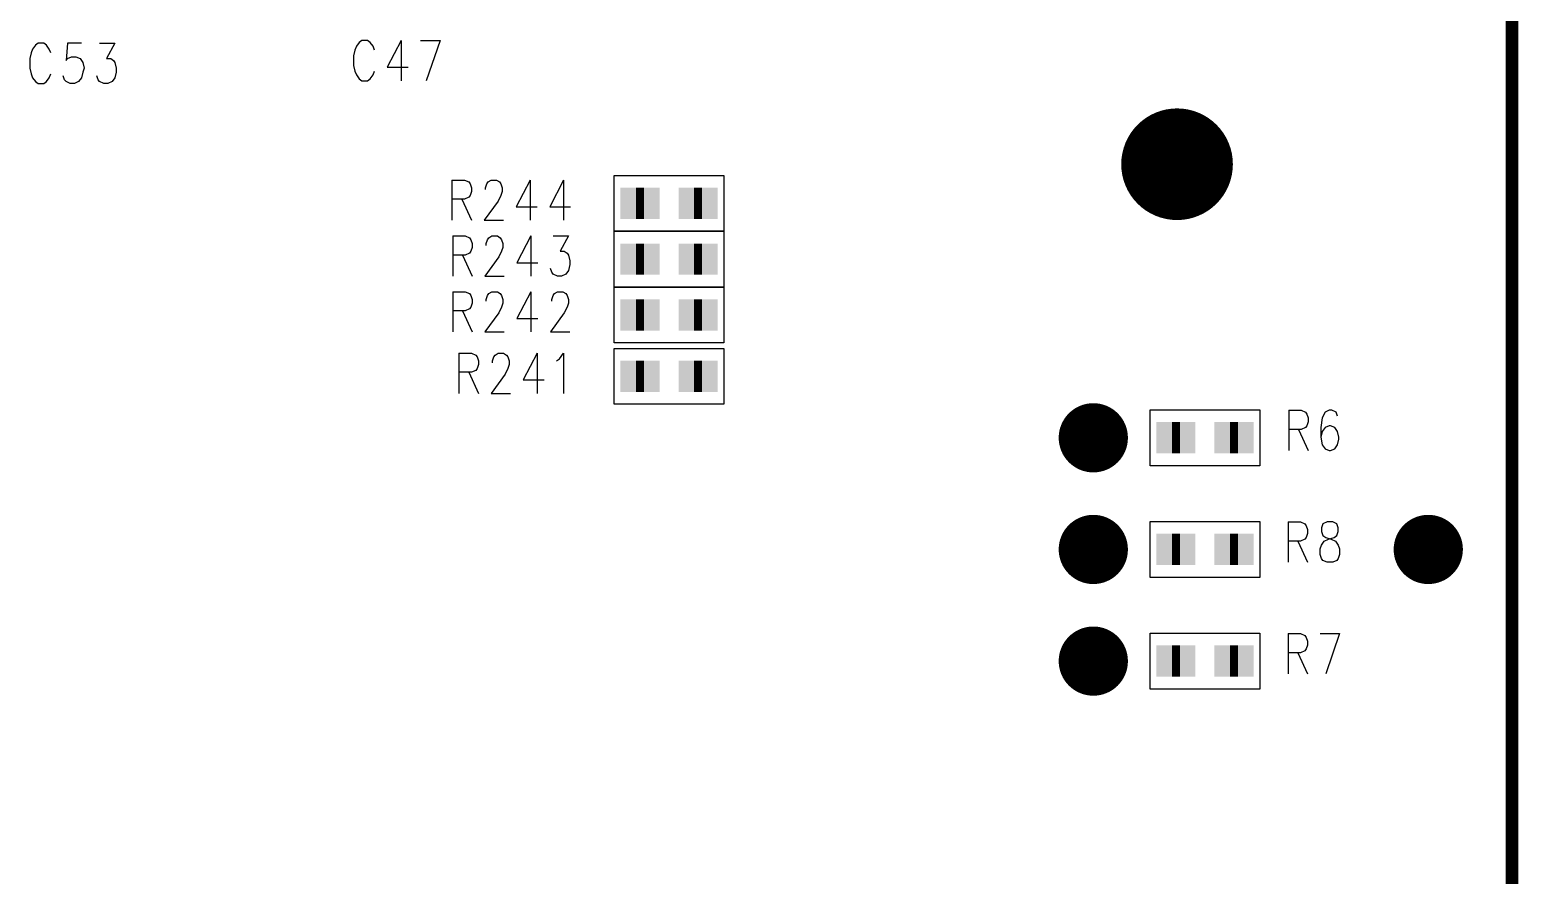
# Model space of a CAD drawing. Extents: x 12040 to 27945, y 10799 to 21199.
# Drawn here: x 19482 to 20816, y 15319 to 16076 of the extents above; entities that cross this region are included whole.
import ezdxf

# ---------------------------------------------------------------- set-up
doc = ezdxf.new("R2010")
doc.units = 0
doc.header["$MEASUREMENT"] = 0
doc.layers.add('ASSYDWGBOT_PHO', color=7, linetype='Continuous')

msp = doc.modelspace()

# ---------------------------------------------------------------- linework, layer by layer
at = {"layer": 'ASSYDWGBOT_PHO'}
for points, const_width in [([(20809.999, 13390.63), (20809.999, 20720.631)], 11.11), ([(20032.499, 15920.63), (20025.499, 15920.63)], 28), ([(20032.499, 15920.63), (20025.499, 15920.63)], 28), ([(20084.499, 15920.63), (20077.499, 15920.63)], 28), ([(20084.499, 15920.63), (20077.499, 15920.63)], 28), ([(20032.499, 15870.63), (20025.499, 15870.63)], 28), ([(20032.499, 15870.63), (20025.499, 15870.63)], 28), ([(20084.499, 15870.63), (20077.499, 15870.63)], 28), ([(20084.499, 15870.63), (20077.499, 15870.63)], 28), ([(20032.499, 15820.63), (20025.499, 15820.63)], 28), ([(20032.499, 15820.63), (20025.499, 15820.63)], 28), ([(20084.499, 15820.63), (20077.499, 15820.63)], 28), ([(20084.499, 15820.63), (20077.499, 15820.63)], 28), ([(20032.499, 15765.63), (20025.499, 15765.63)], 28), ([(20032.499, 15765.63), (20025.499, 15765.63)], 28), ([(20084.499, 15765.63), (20077.499, 15765.63)], 28), ([(20084.499, 15765.63), (20077.499, 15765.63)], 28), ([(20505.501, 15710.63), (20512.501, 15710.63)], 28), ([(20505.501, 15710.63), (20512.501, 15710.63)], 28), ([(20557.501, 15710.63), (20564.501, 15710.63)], 28), ([(20557.501, 15710.63), (20564.501, 15710.63)], 28), ([(20505.501, 15610.63), (20512.501, 15610.63)], 28), ([(20505.501, 15610.63), (20512.501, 15610.63)], 28), ([(20557.501, 15610.63), (20564.501, 15610.63)], 28), ([(20557.501, 15610.63), (20564.501, 15610.63)], 28), ([(20505.501, 15510.63), (20512.501, 15510.63)], 28), ([(20505.501, 15510.63), (20512.501, 15510.63)], 28), ([(20557.501, 15510.63), (20564.501, 15510.63)], 28), ([(20557.501, 15510.63), (20564.501, 15510.63)], 28)]:
    msp.add_lwpolyline(points, dxfattribs=dict(at, const_width=const_width))
for points in [[(19490, 16063.98), (19487.499, 16062.269)], [(19495.001, 16063.98), (19490, 16063.98)], [(19497.499, 16062.269), (19495.001, 16063.98)], [(19516.251, 16063.98), (19514.999, 16048.519)], [(19528.749, 16063.98), (19516.251, 16063.98)], [(19545, 16063.98), (19558.75, 16063.98)], [(19558.75, 16063.98), (19551.25, 16050.23)], [(19777.5, 16064.77), (19775, 16061.331)], [(19780.001, 16066.481), (19777.5, 16064.77)], [(19785, 16066.481), (19780.001, 16066.481)], [(19787.5, 16064.77), (19785, 16066.481)], [(19790.001, 16061.331), (19787.5, 16064.77)], [(19815.001, 16066.481), (19802.5, 16042.419)], [(19815.001, 16066.481), (19815.001, 16030.39)], [(19832.5, 16066.481), (19850, 16066.481)], [(19850, 16066.481), (19837.5, 16030.39)], [(19483.749, 16055.389), (19482.5, 16050.23)], [(19482.5, 16050.23), (19482.5, 16041.639)], [(19485.001, 16058.83), (19483.749, 16055.389)], [(19487.499, 16062.269), (19485.001, 16058.83)], [(19500, 16058.83), (19497.499, 16062.269)], [(19501.249, 16055.389), (19500, 16058.83)], [(19514.999, 16048.519), (19516.251, 16050.23)], [(19516.251, 16050.23), (19520, 16051.95)], [(19520, 16051.95), (19523.75, 16051.95)], [(19523.75, 16051.95), (19527.5, 16050.23)], [(19527.5, 16050.23), (19530.001, 16046.801)], [(19551.25, 16050.23), (19555, 16050.23)], [(19555, 16050.23), (19557.501, 16048.519)], [(19773.75, 16057.89), (19772.499, 16052.731)], [(19772.499, 16052.731), (19772.499, 16044.14)], [(19775, 16061.331), (19773.75, 16057.89)], [(19791.25, 16057.89), (19790.001, 16061.331)], [(19482.5, 16041.639), (19483.749, 16036.48)], [(19530.001, 16038.2), (19528.749, 16033.051)], [(19530.001, 16046.801), (19531.25, 16041.639)], [(19531.25, 16041.639), (19530.001, 16038.2)], [(19557.501, 16048.519), (19558.75, 16046.801)], [(19558.75, 16046.801), (19559.999, 16041.639)], [(19559.999, 16038.2), (19558.75, 16033.051)], [(19559.999, 16041.639), (19559.999, 16038.2)], [(19772.499, 16044.14), (19773.75, 16038.98)], [(19773.75, 16038.98), (19775, 16035.549)], [(19790.001, 16035.549), (19791.25, 16038.98)], [(19802.5, 16042.419), (19821.251, 16042.419)], [(19483.749, 16036.48), (19485.001, 16033.051)], [(19485.001, 16033.051), (19487.499, 16029.61)], [(19487.499, 16029.61), (19490, 16027.889)], [(19490, 16027.889), (19495.001, 16027.889)], [(19495.001, 16027.889), (19497.499, 16029.61)], [(19497.499, 16029.61), (19500, 16033.051)], [(19500, 16033.051), (19501.249, 16036.48)], [(19513.75, 16031.33), (19512.501, 16034.769)], [(19514.999, 16029.61), (19513.75, 16031.33)], [(19518.749, 16027.889), (19514.999, 16029.61)], [(19522.499, 16027.889), (19518.749, 16027.889)], [(19526.251, 16029.61), (19522.499, 16027.889)], [(19528.749, 16033.051), (19526.251, 16029.61)], [(19543.751, 16031.33), (19542.5, 16034.769)], [(19545, 16029.61), (19543.751, 16031.33)], [(19548.75, 16027.889), (19545, 16029.61)], [(19552.5, 16027.889), (19548.75, 16027.889)], [(19556.25, 16029.61), (19552.5, 16027.889)], [(19558.75, 16033.051), (19556.25, 16029.61)], [(19775, 16035.549), (19777.5, 16032.11)], [(19777.5, 16032.11), (19780.001, 16030.39)], [(19780.001, 16030.39), (19785, 16030.39)], [(19785, 16030.39), (19787.5, 16032.11)], [(19787.5, 16032.11), (19790.001, 16035.549)], [(20005.791, 15895.63), (20005.791, 15945.63)], [(20005.791, 15945.63), (20104.21, 15945.63)], [(20104.21, 15945.63), (20104.21, 15895.63)], [(19860.63, 15941.48), (19860.63, 15905.39)], [(19860.63, 15941.48), (19871.88, 15941.48)], [(19871.88, 15941.48), (19875.629, 15939.77)], [(19875.629, 15939.77), (19876.881, 15938.05)], [(19876.881, 15938.05), (19878.13, 15934.61)], [(19878.13, 15931.17), (19876.881, 15927.73)], [(19878.13, 15934.61), (19878.13, 15931.17)], [(19890.631, 15934.61), (19891.88, 15938.05)], [(19890.631, 15932.89), (19890.631, 15934.61)], [(19891.88, 15938.05), (19893.129, 15939.77)], [(19893.129, 15939.77), (19895.63, 15941.48)], [(19895.63, 15941.48), (19900.631, 15941.48)], [(19900.631, 15941.48), (19903.13, 15939.77)], [(19903.13, 15939.77), (19904.381, 15938.05)], [(19904.381, 15938.05), (19905.63, 15934.61)], [(19905.63, 15931.17), (19904.381, 15927.73)], [(19905.63, 15934.61), (19905.63, 15931.17)], [(19930.63, 15941.48), (19918.131, 15917.42)], [(19930.63, 15941.48), (19930.63, 15905.39)], [(19960.63, 15941.48), (19948.13, 15917.42)], [(19960.63, 15941.48), (19960.63, 15905.39)], [(19871.88, 15924.3), (19860.63, 15924.3)], [(19869.381, 15924.3), (19878.13, 15905.39)], [(19875.629, 15926.02), (19871.88, 15924.3)], [(19876.881, 15927.73), (19875.629, 15926.02)], [(19901.88, 15922.58), (19889.38, 15905.39)], [(19904.381, 15927.73), (19901.88, 15922.58)], [(19918.131, 15917.42), (19936.88, 15917.42)], [(19948.13, 15917.42), (19966.881, 15917.42)], [(19889.38, 15905.39), (19906.879, 15905.39)], [(19861.25, 15891.48), (19861.25, 15855.39)], [(19861.25, 15891.48), (19872.499, 15891.48)], [(19872.499, 15891.48), (19876.249, 15889.77)], [(19893.749, 15889.77), (19896.25, 15891.48)], [(19896.25, 15891.48), (19901.251, 15891.48)], [(19901.251, 15891.48), (19903.749, 15889.77)], [(19931.25, 15891.48), (19918.751, 15867.42)], [(19931.25, 15891.48), (19931.25, 15855.39)], [(19951.25, 15891.48), (19965, 15891.48)], [(19965, 15891.48), (19957.5, 15877.73)], [(20005.791, 15845.63), (20005.791, 15895.63)], [(20005.791, 15895.63), (20104.21, 15895.63)], [(20104.21, 15895.63), (20005.791, 15895.63)], [(20104.21, 15895.63), (20104.21, 15845.63)], [(19876.249, 15889.77), (19877.501, 15888.05)], [(19877.501, 15877.73), (19876.249, 15876.02)], [(19877.501, 15888.05), (19878.75, 15884.61)], [(19878.75, 15881.17), (19877.501, 15877.73)], [(19878.75, 15884.61), (19878.75, 15881.17)], [(19891.251, 15884.61), (19892.5, 15888.05)], [(19891.251, 15882.89), (19891.251, 15884.61)], [(19892.5, 15888.05), (19893.749, 15889.77)], [(19905.001, 15877.73), (19902.5, 15872.58)], [(19903.749, 15889.77), (19905.001, 15888.05)], [(19905.001, 15888.05), (19906.25, 15884.61)], [(19906.25, 15881.17), (19905.001, 15877.73)], [(19906.25, 15884.61), (19906.25, 15881.17)], [(19957.5, 15877.73), (19961.25, 15877.73)], [(19961.25, 15877.73), (19963.751, 15876.02)], [(19872.499, 15874.3), (19861.25, 15874.3)], [(19870.001, 15874.3), (19878.75, 15855.39)], [(19876.249, 15876.02), (19872.499, 15874.3)], [(19902.5, 15872.58), (19889.999, 15855.39)], [(19918.751, 15867.42), (19937.5, 15867.42)], [(19963.751, 15876.02), (19965, 15874.3)], [(19965, 15874.3), (19966.249, 15869.14)], [(19966.249, 15865.7), (19965, 15860.55)], [(19966.249, 15869.14), (19966.249, 15865.7)], [(19889.999, 15855.39), (19907.499, 15855.39)], [(19950.001, 15858.83), (19948.75, 15862.27)], [(19951.25, 15857.11), (19950.001, 15858.83)], [(19955, 15855.39), (19951.25, 15857.11)], [(19958.75, 15855.39), (19955, 15855.39)], [(19962.5, 15857.11), (19958.75, 15855.39)], [(19965, 15860.55), (19962.5, 15857.11)], [(19861.25, 15841.48), (19861.25, 15805.39)], [(19861.25, 15841.48), (19872.499, 15841.48)], [(19872.499, 15841.48), (19876.249, 15839.77)], [(19876.249, 15839.77), (19877.501, 15838.05)], [(19877.501, 15838.05), (19878.75, 15834.61)], [(19891.251, 15834.61), (19892.5, 15838.05)], [(19892.5, 15838.05), (19893.749, 15839.77)], [(19893.749, 15839.77), (19896.25, 15841.48)], [(19896.25, 15841.48), (19901.251, 15841.48)], [(19901.251, 15841.48), (19903.749, 15839.77)], [(19903.749, 15839.77), (19905.001, 15838.05)], [(19905.001, 15838.05), (19906.25, 15834.61)], [(19931.25, 15841.48), (19918.751, 15817.42)], [(19931.25, 15841.48), (19931.25, 15805.39)], [(19950.001, 15834.61), (19951.25, 15838.05)], [(19951.25, 15838.05), (19952.499, 15839.77)], [(19952.499, 15839.77), (19955, 15841.48)], [(19955, 15841.48), (19959.999, 15841.48)], [(19959.999, 15841.48), (19962.5, 15839.77)], [(19962.5, 15839.77), (19963.751, 15838.05)], [(19963.751, 15838.05), (19965, 15834.61)], [(20005.791, 15795.63), (20005.791, 15845.63)], [(20005.791, 15845.63), (20104.21, 15845.63)], [(20104.21, 15845.63), (20005.791, 15845.63)], [(20104.21, 15845.63), (20104.21, 15795.63)], [(19872.499, 15824.3), (19861.25, 15824.3)], [(19870.001, 15824.3), (19878.75, 15805.39)], [(19876.249, 15826.02), (19872.499, 15824.3)], [(19877.501, 15827.73), (19876.249, 15826.02)], [(19878.75, 15831.17), (19877.501, 15827.73)], [(19878.75, 15834.61), (19878.75, 15831.17)], [(19891.251, 15832.89), (19891.251, 15834.61)], [(19905.001, 15827.73), (19902.5, 15822.58)], [(19906.25, 15831.17), (19905.001, 15827.73)], [(19906.25, 15834.61), (19906.25, 15831.17)], [(19950.001, 15832.89), (19950.001, 15834.61)], [(19963.751, 15827.73), (19961.25, 15822.58)], [(19965, 15831.17), (19963.751, 15827.73)], [(19965, 15834.61), (19965, 15831.17)], [(19902.5, 15822.58), (19889.999, 15805.39)], [(19918.751, 15817.42), (19937.5, 15817.42)], [(19961.25, 15822.58), (19948.75, 15805.39)], [(19889.999, 15805.39), (19907.499, 15805.39)], [(19948.75, 15805.39), (19966.249, 15805.39)], [(19866.88, 15786.48), (19866.88, 15750.39)], [(19866.88, 15786.48), (19878.13, 15786.48)], [(19878.13, 15786.48), (19881.88, 15784.77)], [(19881.88, 15784.77), (19883.129, 15783.05)], [(19898.13, 15783.05), (19899.38, 15784.77)], [(19899.38, 15784.77), (19901.88, 15786.48)], [(19901.88, 15786.48), (19906.879, 15786.48)], [(19906.879, 15786.48), (19909.38, 15784.77)], [(19909.38, 15784.77), (19910.629, 15783.05)], [(19936.88, 15786.48), (19924.379, 15762.42)], [(19936.88, 15786.48), (19936.88, 15750.39)], [(19956.881, 15781.33), (19960.63, 15786.48)], [(19960.63, 15786.48), (19960.63, 15750.39)], [(20104.21, 15795.63), (20005.791, 15795.63)], [(20005.791, 15740.63), (20005.791, 15790.63)], [(20005.791, 15790.63), (20104.21, 15790.63)], [(20104.21, 15790.63), (20104.21, 15740.63)], [(19881.88, 15771.02), (19878.13, 15769.3)], [(19883.129, 15772.73), (19881.88, 15771.02)], [(19883.129, 15783.05), (19884.38, 15779.61)], [(19884.38, 15776.17), (19883.129, 15772.73)], [(19884.38, 15779.61), (19884.38, 15776.17)], [(19896.879, 15779.61), (19898.13, 15783.05)], [(19896.879, 15777.89), (19896.879, 15779.61)], [(19910.629, 15772.73), (19908.131, 15767.58)], [(19910.629, 15783.05), (19911.88, 15779.61)], [(19911.88, 15776.17), (19910.629, 15772.73)], [(19911.88, 15779.61), (19911.88, 15776.17)], [(19954.38, 15779.61), (19956.881, 15781.33)], [(19878.13, 15769.3), (19866.88, 15769.3)], [(19875.629, 15769.3), (19884.38, 15750.39)], [(19908.131, 15767.58), (19895.63, 15750.39)], [(19924.379, 15762.42), (19943.13, 15762.42)], [(19895.63, 15750.39), (19913.13, 15750.39)], [(20104.21, 15740.63), (20005.791, 15740.63)], [(20485.79, 15735.63), (20584.209, 15735.63)], [(20485.79, 15685.63), (20485.79, 15735.63)], [(20584.209, 15735.63), (20584.209, 15685.63)], [(20610.001, 15735.23), (20610.001, 15699.14)], [(20610.001, 15735.23), (20621.25, 15735.23)], [(20621.25, 15735.23), (20625, 15733.52)], [(20625, 15733.52), (20626.249, 15731.8)], [(20626.249, 15731.8), (20627.501, 15728.36)], [(20642.5, 15733.52), (20639.999, 15728.36)], [(20646.25, 15735.23), (20642.5, 15733.52)], [(20648.75, 15735.23), (20646.25, 15735.23)], [(20652.5, 15733.52), (20648.75, 15735.23)], [(20653.749, 15730.08), (20652.5, 15733.52)], [(20621.25, 15718.05), (20610.001, 15718.05)], [(20618.75, 15718.05), (20627.501, 15699.14)], [(20625, 15719.77), (20621.25, 15718.05)], [(20626.249, 15721.48), (20625, 15719.77)], [(20627.501, 15724.92), (20626.249, 15721.48)], [(20627.501, 15728.36), (20627.501, 15724.92)], [(20639.999, 15728.36), (20638.75, 15719.77)], [(20638.75, 15719.77), (20638.75, 15711.17)], [(20642.5, 15719.77), (20639.999, 15716.33)], [(20646.25, 15721.48), (20642.5, 15719.77)], [(20647.499, 15721.48), (20646.25, 15721.48)], [(20651.251, 15719.77), (20647.499, 15721.48)], [(20653.749, 15716.33), (20651.251, 15719.77)], [(20639.999, 15716.33), (20638.75, 15711.17)], [(20638.75, 15711.17), (20639.999, 15704.3)], [(20639.999, 15704.3), (20642.5, 15700.86)], [(20651.251, 15700.86), (20653.749, 15704.3)], [(20655.001, 15711.17), (20653.749, 15716.33)], [(20653.749, 15704.3), (20655.001, 15709.45)], [(20655.001, 15709.45), (20655.001, 15711.17)], [(20642.5, 15700.86), (20646.25, 15699.14)], [(20646.25, 15699.14), (20647.499, 15699.14)], [(20647.499, 15699.14), (20651.251, 15700.86)], [(20584.209, 15685.63), (20485.79, 15685.63)], [(20485.79, 15635.63), (20584.209, 15635.63)], [(20485.79, 15585.63), (20485.79, 15635.63)], [(20584.209, 15635.63), (20584.209, 15585.63)], [(20609.381, 15635.23), (20609.381, 15599.14)], [(20609.381, 15635.23), (20620.63, 15635.23)], [(20620.63, 15635.23), (20624.38, 15633.52)], [(20624.38, 15633.52), (20625.629, 15631.8)], [(20625.629, 15631.8), (20626.881, 15628.36)], [(20626.881, 15624.92), (20625.629, 15621.48)], [(20626.881, 15628.36), (20626.881, 15624.92)], [(20640.631, 15633.52), (20639.38, 15630.08)], [(20639.38, 15630.08), (20639.38, 15626.64)], [(20639.38, 15626.64), (20640.631, 15623.2)], [(20644.381, 15635.23), (20640.631, 15633.52)], [(20649.38, 15635.23), (20644.381, 15635.23)], [(20653.13, 15633.52), (20649.38, 15635.23)], [(20654.381, 15630.08), (20653.13, 15633.52)], [(20653.13, 15623.2), (20654.381, 15626.64)], [(20654.381, 15626.64), (20654.381, 15630.08)], [(20620.63, 15618.05), (20609.381, 15618.05)], [(20618.13, 15618.05), (20626.881, 15599.14)], [(20624.38, 15619.77), (20620.63, 15618.05)], [(20625.629, 15621.48), (20624.38, 15619.77)], [(20638.13, 15611.17), (20639.38, 15614.61)], [(20638.13, 15606.02), (20638.13, 15611.17)], [(20639.38, 15614.61), (20641.88, 15618.05)], [(20640.631, 15623.2), (20643.129, 15621.48)], [(20641.88, 15618.05), (20645.63, 15619.77)], [(20643.129, 15621.48), (20648.13, 15619.77)], [(20645.63, 15619.77), (20650.631, 15621.48)], [(20648.13, 15619.77), (20651.88, 15618.05)], [(20650.631, 15621.48), (20653.13, 15623.2)], [(20651.88, 15618.05), (20654.381, 15614.61)], [(20654.381, 15614.61), (20655.63, 15611.17)], [(20655.63, 15611.17), (20655.63, 15606.02)], [(20639.38, 15602.58), (20638.13, 15606.02)], [(20640.631, 15600.86), (20639.38, 15602.58)], [(20644.381, 15599.14), (20640.631, 15600.86)], [(20649.38, 15599.14), (20644.381, 15599.14)], [(20653.13, 15600.86), (20649.38, 15599.14)], [(20654.381, 15602.58), (20653.13, 15600.86)], [(20655.63, 15606.02), (20654.381, 15602.58)], [(20584.209, 15585.63), (20485.79, 15585.63)], [(20485.79, 15535.63), (20584.209, 15535.63)], [(20485.79, 15485.63), (20485.79, 15535.63)], [(20584.209, 15535.63), (20584.209, 15485.63)], [(20609.381, 15535.23), (20609.381, 15499.14)], [(20609.381, 15535.23), (20620.63, 15535.23)], [(20620.63, 15535.23), (20624.38, 15533.52)], [(20624.38, 15533.52), (20625.629, 15531.8)], [(20625.629, 15531.8), (20626.881, 15528.36)], [(20638.13, 15535.23), (20655.63, 15535.23)], [(20655.63, 15535.23), (20643.129, 15499.14)], [(20620.63, 15518.05), (20609.381, 15518.05)], [(20618.13, 15518.05), (20626.881, 15499.14)], [(20624.38, 15519.77), (20620.63, 15518.05)], [(20625.629, 15521.48), (20624.38, 15519.77)], [(20626.881, 15524.92), (20625.629, 15521.48)], [(20626.881, 15528.36), (20626.881, 15524.92)], [(20584.209, 15485.63), (20485.79, 15485.63)]]:
    msp.add_lwpolyline(points, dxfattribs=at)
for points, const_width in [([(20485, 15955.63, 1), (20535, 15955.63, 1), (20485, 15955.63)], 50), ([(20419.499, 15710.63, 1), (20450.499, 15710.63, 1), (20419.499, 15710.63)], 31), ([(20419.499, 15610.63, 1), (20450.499, 15610.63, 1), (20419.499, 15610.63)], 31), ([(20719.501, 15610.63, 1), (20750.501, 15610.63, 1), (20719.501, 15610.63)], 31), ([(20419.499, 15510.63, 1), (20450.499, 15510.63, 1), (20419.499, 15510.63)], 31)]:
    msp.add_lwpolyline(points, format="xyb", dxfattribs=dict(at, const_width=const_width))
for points in [[(20039.499, 15934.63), (20039.499, 15906.63), (20011.499, 15934.63), (20011.499, 15906.63)], [(20039.499, 15934.63), (20039.499, 15906.63), (20011.499, 15934.63), (20011.499, 15906.63)], [(20018.499, 15906.63), (20018.499, 15934.63), (20046.499, 15906.63), (20046.499, 15934.63)], [(20018.499, 15906.63), (20018.499, 15934.63), (20046.499, 15906.63), (20046.499, 15934.63)], [(20091.499, 15934.63), (20091.499, 15906.63), (20063.499, 15934.63), (20063.499, 15906.63)], [(20091.499, 15934.63), (20091.499, 15906.63), (20063.499, 15934.63), (20063.499, 15906.63)], [(20070.499, 15906.63), (20070.499, 15934.63), (20098.499, 15906.63), (20098.499, 15934.63)], [(20070.499, 15906.63), (20070.499, 15934.63), (20098.499, 15906.63), (20098.499, 15934.63)], [(20039.499, 15884.63), (20039.499, 15856.63), (20011.499, 15884.63), (20011.499, 15856.63)], [(20039.499, 15884.63), (20039.499, 15856.63), (20011.499, 15884.63), (20011.499, 15856.63)], [(20018.499, 15856.63), (20018.499, 15884.63), (20046.499, 15856.63), (20046.499, 15884.63)], [(20018.499, 15856.63), (20018.499, 15884.63), (20046.499, 15856.63), (20046.499, 15884.63)], [(20091.499, 15884.63), (20091.499, 15856.63), (20063.499, 15884.63), (20063.499, 15856.63)], [(20091.499, 15884.63), (20091.499, 15856.63), (20063.499, 15884.63), (20063.499, 15856.63)], [(20070.499, 15856.63), (20070.499, 15884.63), (20098.499, 15856.63), (20098.499, 15884.63)], [(20070.499, 15856.63), (20070.499, 15884.63), (20098.499, 15856.63), (20098.499, 15884.63)], [(20039.499, 15834.63), (20039.499, 15806.63), (20011.499, 15834.63), (20011.499, 15806.63)], [(20039.499, 15834.63), (20039.499, 15806.63), (20011.499, 15834.63), (20011.499, 15806.63)], [(20018.499, 15806.63), (20018.499, 15834.63), (20046.499, 15806.63), (20046.499, 15834.63)], [(20018.499, 15806.63), (20018.499, 15834.63), (20046.499, 15806.63), (20046.499, 15834.63)], [(20091.499, 15834.63), (20091.499, 15806.63), (20063.499, 15834.63), (20063.499, 15806.63)], [(20091.499, 15834.63), (20091.499, 15806.63), (20063.499, 15834.63), (20063.499, 15806.63)], [(20070.499, 15806.63), (20070.499, 15834.63), (20098.499, 15806.63), (20098.499, 15834.63)], [(20070.499, 15806.63), (20070.499, 15834.63), (20098.499, 15806.63), (20098.499, 15834.63)], [(20039.499, 15779.63), (20039.499, 15751.63), (20011.499, 15779.63), (20011.499, 15751.63)], [(20039.499, 15779.63), (20039.499, 15751.63), (20011.499, 15779.63), (20011.499, 15751.63)], [(20018.499, 15751.63), (20018.499, 15779.63), (20046.499, 15751.63), (20046.499, 15779.63)], [(20018.499, 15751.63), (20018.499, 15779.63), (20046.499, 15751.63), (20046.499, 15779.63)], [(20091.499, 15779.63), (20091.499, 15751.63), (20063.499, 15779.63), (20063.499, 15751.63)], [(20091.499, 15779.63), (20091.499, 15751.63), (20063.499, 15779.63), (20063.499, 15751.63)], [(20070.499, 15751.63), (20070.499, 15779.63), (20098.499, 15751.63), (20098.499, 15779.63)], [(20070.499, 15751.63), (20070.499, 15779.63), (20098.499, 15751.63), (20098.499, 15779.63)], [(20519.501, 15724.63), (20519.501, 15696.63), (20491.501, 15724.63), (20491.501, 15696.63)], [(20519.501, 15724.63), (20519.501, 15696.63), (20491.501, 15724.63), (20491.501, 15696.63)], [(20498.501, 15696.63), (20498.501, 15724.63), (20526.501, 15696.63), (20526.501, 15724.63)], [(20498.501, 15696.63), (20498.501, 15724.63), (20526.501, 15696.63), (20526.501, 15724.63)], [(20571.501, 15724.63), (20571.501, 15696.63), (20543.501, 15724.63), (20543.501, 15696.63)], [(20571.501, 15724.63), (20571.501, 15696.63), (20543.501, 15724.63), (20543.501, 15696.63)], [(20550.501, 15696.63), (20550.501, 15724.63), (20578.501, 15696.63), (20578.501, 15724.63)], [(20550.501, 15696.63), (20550.501, 15724.63), (20578.501, 15696.63), (20578.501, 15724.63)], [(20519.501, 15624.63), (20519.501, 15596.63), (20491.501, 15624.63), (20491.501, 15596.63)], [(20519.501, 15624.63), (20519.501, 15596.63), (20491.501, 15624.63), (20491.501, 15596.63)], [(20498.501, 15596.63), (20498.501, 15624.63), (20526.501, 15596.63), (20526.501, 15624.63)], [(20498.501, 15596.63), (20498.501, 15624.63), (20526.501, 15596.63), (20526.501, 15624.63)], [(20571.501, 15624.63), (20571.501, 15596.63), (20543.501, 15624.63), (20543.501, 15596.63)], [(20571.501, 15624.63), (20571.501, 15596.63), (20543.501, 15624.63), (20543.501, 15596.63)], [(20550.501, 15596.63), (20550.501, 15624.63), (20578.501, 15596.63), (20578.501, 15624.63)], [(20550.501, 15596.63), (20550.501, 15624.63), (20578.501, 15596.63), (20578.501, 15624.63)], [(20519.501, 15524.63), (20519.501, 15496.63), (20491.501, 15524.63), (20491.501, 15496.63)], [(20519.501, 15524.63), (20519.501, 15496.63), (20491.501, 15524.63), (20491.501, 15496.63)], [(20498.501, 15496.63), (20498.501, 15524.63), (20526.501, 15496.63), (20526.501, 15524.63)], [(20498.501, 15496.63), (20498.501, 15524.63), (20526.501, 15496.63), (20526.501, 15524.63)], [(20571.501, 15524.63), (20571.501, 15496.63), (20543.501, 15524.63), (20543.501, 15496.63)], [(20571.501, 15524.63), (20571.501, 15496.63), (20543.501, 15524.63), (20543.501, 15496.63)], [(20550.501, 15496.63), (20550.501, 15524.63), (20578.501, 15496.63), (20578.501, 15524.63)], [(20550.501, 15496.63), (20550.501, 15524.63), (20578.501, 15496.63), (20578.501, 15524.63)]]:
    msp.add_solid(points, dxfattribs=at)

doc.saveas('drawing.dxf')
